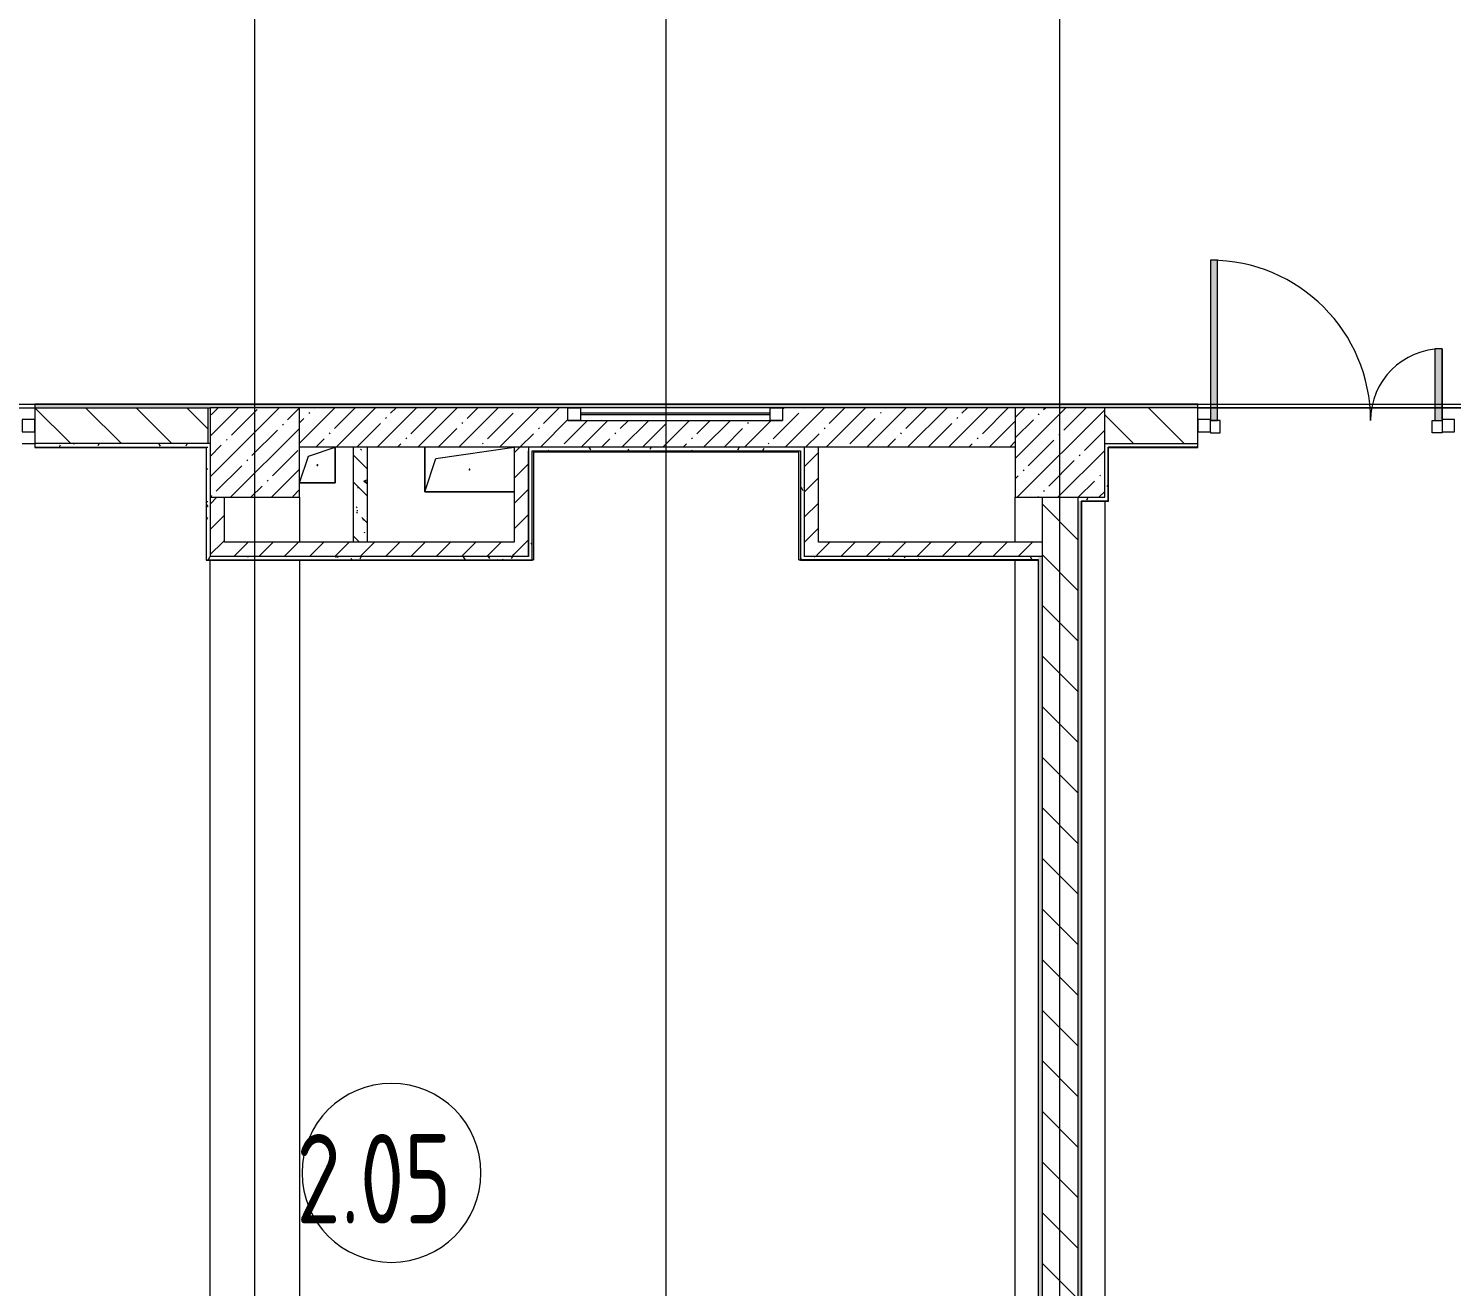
# Model space of a CAD drawing. Header units: millimetres. Extents: x -1113 to 415037, y -3642 to 354837.
# Drawn here: x 199667 to 207621, y 2989 to 10020 of the extents above; entities that cross this region are included whole.
import ezdxf

# ---------------------------------------------------------------- set-up
doc = ezdxf.new("R2010")
doc.units = ezdxf.units.MM
for name, color, linetype, lineweight in [('A-AREA-BNDY', 7, 'Continuous', 5), ('A-AREA-IDEN', 7, 'Continuous', 9), ('A-DETL-GENF', 7, 'Continuous', 9), ('A-FLOR', 7, 'Continuous', 9), ('A-GENM', 7, 'Continuous', 9), ('A-GLAZ', 7, 'Continuous', 9), ('A-GLAZ-1', 7, 'Continuous', 5), ('A-GLAZ-CWMG', 7, 'Continuous', 9), ('A-GLAZ-CWMG-1', 7, 'Continuous', 20), ('A-WALL', 7, 'Continuous', 5), ('I-WALL', 7, 'Continuous', 5), ('S-COLS', 7, 'Continuous', 9), ('S-COLS-1', 7, 'Continuous', 5), ('Оси', 7, 'Continuous', 9)]:
    doc.layers.add(name, color=color, linetype=linetype, lineweight=lineweight)
doc.layers.add('A-AREA-PATT-2', color=7, linetype='Continuous', lineweight=5, true_color=0xcde0ef, transparency=1)
doc.layers.add('A-FLOR-PATT-1', color=7, linetype='Continuous', lineweight=9, true_color=0xeef6ff, transparency=0.5)
for name, color, linetype, lineweight, true_color in [('A-DOOR-1', 7, 'Continuous', 5, 0xc0c0c0), ('A-WALL-1', 9, 'Continuous', 5, 0x808080), ('A-WALL-FNSH-1', 9, 'Continuous', 5, 0x808080)]:
    doc.layers.add(name, color=color, linetype=linetype, lineweight=lineweight, true_color=true_color)
doc.styles.add('СПДС', font='ГОСТ тип А.ttf', dxfattribs={"width": 0.9})
pattern_1 = [(45, (148772.12, -1e-08), (-70.71068, 70.71068), [])]
pattern_2 = [(135, (148772.12, -1e-08), (-141.42136, -141.42136), [])]
pattern_3 = [(0, (148772.123, -1e-08), (243.84, 60.96), [20.117, -162.763, 20.117, -162.763, -975.36]), (0, (148772.123, -1e-08), (243.84, 60.96), [-365.76, 20.117, -345.643, 20.117, -162.763, -426.72]), (0, (148772.123, -1e-08), (243.84, 60.96), [-914.4, 20.117, -101.803, 20.117, -284.683]), (120, (148863.563, 30.48), (-174.71291, 180.691634), [20.117, -162.763, 20.117, -162.763, -975.36]), (120, (148863.563, 30.48), (-174.71291, 180.691634), [-365.76, 20.117, -345.643, 20.117, -162.763, -426.72]), (120, (148863.563, 30.48), (-174.71291, 180.691634), [-914.4, 20.117, -101.803, 20.117, -284.683]), (240, (148894.043, 152.4), (-69.12709, -241.651634), [20.117, -162.763, 20.117, -162.763, -975.36]), (240, (148894.043, 152.4), (-69.12709, -241.651634), [-365.76, 20.117, -345.643, 20.117, -162.763, -426.72]), (240, (148894.043, 152.4), (-69.12709, -241.651634), [-914.4, 20.117, -101.803, 20.117, -284.683])]

# ---------------------------------------------------------------- blocks, each defined once
blk = doc.blocks.new('BSC_Колонна _Прямоугольная - 500х500-V281-Объем проектирования 2 этажа')
at = {"layer": 'S-COLS-1'}
h = blk.add_hatch(dxfattribs=at)
h.set_pattern_fill('FP_7', color=256, style=0, pattern_type=2)
h.set_pattern_definition([(45, (-52160, -7650), (-114.04925, 114.04925), []), (45, (-52045.95, -7650), (-114.04925, 114.04925), [201.613, -40.323, 6.706, -33.617])])
h.paths.add_polyline_path([(-250, -250), (250, -250), (250, 250), (-250, 250), (-250, 30)])
for p, q in [((250, 250), (-250, 250)), ((-250, 250), (-250, -250)), ((250, -250), (250, 250)), ((-250, -250), (250, -250))]:
    blk.add_line(p, q, dxfattribs=at)
blk = doc.blocks.new('BSC_Колонна _Прямоугольная - 500х500-V311-Объем проектирования 2 этажа')
at = {"layer": 'S-COLS-1'}
h = blk.add_hatch(dxfattribs=at)
h.set_pattern_fill('FP_64', color=256, style=0, pattern_type=2)
h.set_pattern_definition([(45, (-56660, -7650), (-114.04925, 114.04925), []), (45, (-56545.95, -7650), (-114.04925, 114.04925), [201.613, -40.323, 6.706, -33.617])])
h.paths.add_polyline_path([(100, -250), (250, -250), (250, 250), (-250, 250), (-250, -250), (-100, -250)])
for p, q in [((250, 250), (-250, 250)), ((-250, 250), (-250, -250)), ((250, -250), (250, 250)), ((-250, -250), (250, -250))]:
    blk.add_line(p, q, dxfattribs=at)
blk = doc.blocks.new('GM_Отверстие прямоугольное _в плите_ - Отверстие-V417-Объем проектирования 2 этажа')
at = {"layer": 'A-GENM'}
for p, q in [((-250, -125), (-250, 125)), ((-250, 125), (-250, -125)), ((-187.5, 62.5), (250, 125)), ((-250, -125), (-187.5, 62.5)), ((250, -125), (-250, -125)), ((-250, -125), (250, -125))]:
    blk.add_line(p, q, dxfattribs=at)
for start, end in [(360, 180), (180, 360)]:
    blk.add_arc((0, 0), 2.5, start, end, dxfattribs=at)
blk = doc.blocks.new('GM_Отверстие прямоугольное _в плите_ - Отверстие-V431-Объем проектирования 2 этажа')
at = {"layer": 'A-GENM'}
for p, q in [((-50, 50), (100, 100)), ((100, 100), (100, -100)), ((100, -100), (100, 100)), ((-100, -100), (-50, 50)), ((100, -100), (-100, -100)), ((-100, -100), (100, -100))]:
    blk.add_line(p, q, dxfattribs=at)
for start, end in [(360, 180), (180, 360)]:
    blk.add_arc((0, 0), 2.5, start, end, dxfattribs=at)
blk = doc.blocks.new('120_Окно_СКБ_1Ст - 120_Окно_СКБ_1Ст 400х1200 EI30-24228621-Объем проектирования 2 этажа')
at = {"layer": 'A-GLAZ'}
for p, q in [((-600, 40), (-600, 110)), ((-600, 110), (-530, 110)), ((-530, 110), (-530, 40)), ((530, 40), (530, 110)), ((530, 110), (600, 110)), ((600, 110), (600, 40)), ((-530, 40), (-600, 40)), ((600, 40), (530, 40))]:
    blk.add_line(p, q, dxfattribs=at)
at = {"layer": 'A-GLAZ-1'}
for p, q in [((600, 110), (-600, 110)), ((530, 80), (-530, 80)), ((-600, 40), (600, 40)), ((530, 70), (-530, 70))]:
    blk.add_line(p, q, dxfattribs=at)
blk = doc.blocks.new('Прямоугольный импост - 50 x 70 мм-31700031-Объем проектирования 2 этажа')
at = {"layer": 'A-GLAZ-CWMG-1'}
for p, q in [((-70, 35), (0, 35)), ((-70, -35), (-70, 35)), ((0, 35), (0, -35)), ((0, -35), (-70, -35))]:
    blk.add_line(p, q, dxfattribs=at)
blk = doc.blocks.new('Дверь_Витражная_остекление_ - ДВН_ДАО_Главный вход_1200 в свету-31742133-Объем проектирования 2 этажа')
at = {"layer": 'A-DETL-GENF'}
for p, q in [((-607.5, 925), (-647.5, 925)), ((-647.5, 925), (-647.5, 35)), ((-607.5, 30), (-607.5, 925)), ((647.5, 430), (607.5, 430)), ((607.5, 430), (607.5, 30)), ((647.5, 35), (647.5, 430)), ((-647.5, 30), (-607.5, 30)), ((-592.5, 30), (-647.5, 30)), ((-592.5, -40), (-592.5, 30)), ((592.5, -40), (592.5, 30)), ((592.5, 30), (647.5, 30)), ((607.5, 30), (647.5, 30)), ((-647.5, -35), (-647.5, -40)), ((-647.5, -40), (-592.5, -40)), ((647.5, -40), (592.5, -40)), ((647.5, -35), (647.5, -40))]:
    blk.add_line(p, q, dxfattribs=at)
at = {"layer": 'A-DOOR-1'}
for p, q in [((-647.5, 925), (-647.5, 35)), ((647.5, 430), (647.5, 35))]:
    blk.add_line(p, q, dxfattribs=at)
for centre, radius, start, end in [((-647.5, 30), 895, 360, 90), ((647.5, 30), 400, 90, 180)]:
    blk.add_arc(centre, radius, start, end, dxfattribs=at)
blk = doc.blocks.new('Прямоугольный импост - 50 x 70 мм-31687886-Объем проектирования 2 этажа')
at = {"layer": 'A-GLAZ-CWMG-1'}
for p, q in [((-35, 35), (35, 35)), ((-35, -35), (-35, 35)), ((35, 35), (35, -35)), ((35, -35), (-35, -35))]:
    blk.add_line(p, q, dxfattribs=at)
blk = doc.blocks.new('Прямоугольный импост - 50 x 70 мм-31701779-Объем проектирования 2 этажа')
at = {"layer": 'A-GLAZ-CWMG-1'}
for p, q in [((0, 35), (-70, 35)), ((-70, 35), (-70, -35)), ((0, -35), (0, 35)), ((-70, -35), (0, -35))]:
    blk.add_line(p, q, dxfattribs=at)
blk = doc.blocks.new('Марка_Помещения - Номер-25198446-Объем проектирования 2 этажа')
at = {"layer": 'A-AREA-IDEN'}
for start, end in [(360, 180), (180, 360)]:
    blk.add_arc((0, 0), 2.5, start, end, dxfattribs=at)

msp = doc.modelspace()

# ---------------------------------------------------------------- hatches: boundary and pattern name
at = {"layer": 'A-AREA-PATT-2'}
msp.add_hatch(color=256, dxfattribs=at).paths.add_polyline_path([(203973.6, 7050), (203977.6, 7050), (203977.6, 7656), (202486.1, 7656), (202486.1, 7050), (202490.1, 7050), (202490.1, 7652), (203973.6, 7652), (203973.6, 7051.1)])
at = {"layer": 'A-FLOR-PATT-1'}
h = msp.add_hatch(color=256, dxfattribs=at)
h.paths.add_polyline_path([(198527.1, 7900), (198567.1, 7900), (198567.1, 8230), (198527.1, 8230)])
h.paths.add_polyline_path([(197307.4, 7900), (197312.1, 7900), (197312.1, 8725), (197272.1, 8725), (197272.1, 7900)])
h.paths.add_polyline_path([(189658.1, 7900), (189698.1, 7900), (189698.1, 8230), (189658.1, 8230), (189658.1, 7920)])
h.paths.add_polyline_path([(206273.1, 7900), (206313.1, 7900), (206313.1, 8725), (206273.1, 8725), (206273.1, 7920)])
h.paths.add_polyline_path([(188403.1, 7900), (188443.1, 7900), (188443.1, 8725), (188403.1, 8725), (188403.1, 8043.3)])
h.paths.add_polyline_path([(207568.1, 7900), (207568.1, 8230), (207528.1, 8230), (207528.1, 7900)])
h.paths.add_polyline_path([(223953.1, 9422.3), (224252.1, 9422.3), (224252.1, 9462.3), (223953.1, 9462.3)])
h.paths.add_polyline_path([(224191.5, 10682.3), (224252.1, 10682.3), (224252.1, 10722.3), (223453.1, 10722.3), (223453.1, 10682.3), (223522.1, 10682.3)])
h = msp.add_hatch(color=256, dxfattribs=at)
h.paths.add_polyline_path([(207528.1, 7830), (207568.1, 7830), (207568.1, 7900), (207528.1, 7900), (207528.1, 7835)])
h.paths.add_polyline_path([(206273.1, 7830), (206313.1, 7830), (206313.1, 7900), (206273.1, 7900), (206273.1, 7835)])
at = {"layer": 'I-WALL'}
h = msp.add_hatch(dxfattribs=at)
h.set_pattern_fill('FP_191', color=256, style=0, pattern_type=2)
h.set_pattern_definition(pattern_3)
h.paths.add_polyline_path([(223516.4, 7900), (223522.1, 7900), (223501.1, 7920), (222477.1, 7920), (222477.1, 7908), (222532.1, 7908), (222532.1, 7900), (223502.1, 7900)])
h.paths.add_polyline_path([(221022.1, 7900), (221023.1, 7908), (221077.1, 7908), (221077.1, 7920), (220507.1, 7920), (220507.1, 7908), (220537.1, 7908), (220537.1, 7900), (220872.1, 7900)])
h.paths.add_polyline_path([(219092.1, 7900), (219377.1, 7900), (219377.1, 7908), (219407.1, 7908), (219407.1, 7920), (218132.6, 7920), (218132.6, 7908), (218162.6, 7908), (218162.6, 7900), (218989.4, 7900)])
h.paths.add_polyline_path([(214402.1, 7900), (214697.1, 7900.9), (214697.1, 7908), (214727.1, 7908), (214727.1, 7920), (208703.1, 7920), (208703.1, 7900), (214182.1, 7900)])
h.paths.add_polyline_path([(216098.5, 7900), (217002.6, 7900), (217002.6, 7908), (217032.6, 7908), (217032.6, 7920), (215827.1, 7920), (215827.1, 7908), (215857.1, 7908), (215857.1, 7900), (215990.9, 7900)])
h.paths.add_polyline_path([(206203.1, 7900), (206203.1, 7920), (199702.1, 7920), (199702.1, 7900), (205980.2, 7900)])
h.paths.add_polyline_path([(196682.1, 7900), (197202.1, 7900), (197202.1, 7920), (190833.1, 7920), (190833.1, 7900), (196182.1, 7900)])
h.paths.add_polyline_path([(187532.1, 7900), (188333.1, 7900), (188333.1, 7920), (187532.1, 7919), (187512.6, 7900)])
h.paths.add_polyline_path([(187512.1, 7900), (187522.1, 7910), (187512.1, 7920), (187512.1, 7914.3)])
h = msp.add_hatch(dxfattribs=at)
h.set_pattern_fill('FP_23', color=256, style=0, pattern_type=2)
h.set_pattern_definition(pattern_2)
h.paths.add_polyline_path([(196702.1, 7700), (197202.1, 7700), (197202.1, 7900), (196682.1, 7900), (196682.1, 7700)])
h.paths.add_polyline_path([(200198.3, 7700), (200672.1, 7700.2), (200672.1, 7900), (199702.1, 7900), (199702.1, 7700)])
h = msp.add_hatch(dxfattribs=at)
h.set_pattern_fill('FP_1', color=256, style=0, pattern_type=2)
h.set_pattern_definition([(45, (148772.12, -1e-08), (-114.04925, 114.04925), []), (45, (148886.17, -1e-08), (-114.04925, 114.04925), [201.612, -40.322, 6.706, -33.617])])
h.paths.add_polyline_path([(204082.1, 7680), (205182.1, 7680), (205182.1, 7900), (203882.1, 7900), (203882.1, 7830), (202682.1, 7830), (202682.1, 7900), (201182.1, 7900), (201182.1, 7680), (204002.1, 7680)])
h = msp.add_hatch(dxfattribs=at)
h.set_pattern_fill('FP_23', color=256, style=0, pattern_type=2)
h.set_pattern_definition(pattern_2)
h.paths.add_polyline_path([(205952.1, 7700), (206203.1, 7700), (206203.1, 7900), (205682.1, 7900), (205682.1, 7700)])
h.paths.add_polyline_path([(208703.1, 7700), (209682.1, 7700), (209682.1, 7900), (208703.1, 7900), (208703.1, 7856.3)])
h = msp.add_hatch(dxfattribs=at)
h.set_pattern_fill('FP_191', color=256, style=0, pattern_type=2)
h.set_pattern_definition(pattern_3)
h.paths.add_polyline_path([(199702.1, 7680), (200662.1, 7680), (200660.7, 7700), (199702.1, 7700)])
h.paths.add_polyline_path([(196916.2, 7680), (197202.1, 7680), (197202.1, 7700), (196702.1, 7700), (196702.1, 7680)])
h = msp.add_hatch(dxfattribs=at)
h.set_pattern_fill('FP_191', color=256, style=0, pattern_type=2)
h.set_pattern_definition(pattern_3)
h.paths.add_polyline_path([(200682.1, 7070), (200682.1, 7700), (200662.1, 7679), (200662.1, 7070)])
h.paths.add_polyline_path([(200662.1, 7680), (200682.1, 7700), (200662.1, 7700)])
h = msp.add_hatch(dxfattribs=at)
h.set_pattern_fill('FP_41', color=256, style=0, pattern_type=2)
h.set_pattern_definition([(135, (148772.12, -1e-08), (-150.8683, -150.8683), [213.36, -35.56, 7.112, -35.56]), (135, (148772.12, 150.77), (-150.8683, -150.8683), []), (50, (148772.12, -1e-08), (255.0577, -22.3145), [26.67, -293.37]), (355, (148772.12, -1e-08), (-49.3404, 267.4791), [21.336, -234.696]), (100.451, (148793.38, -1.86), (205.7195, 245.1636), [22.666, -249.326]), (46.184, (148772.12, 71.12), (379.511, -58.86), [40.005, -440.055]), (96.636, (148803.75, 66.2), (332.3634, 346.399), [33.999, -373.989]), (351.184, (148772.12, 71.12), (332.367, 346.3953), [32.004, -352.044]), (21, (148807.68, 53.34), (212.2602, -143.1711), [26.67, -293.37]), (326, (148807.68, 53.34), (86.5224, 257.8632), [21.336, -234.696]), (71.451, (148825.37, 41.4), (298.784, 114.6901), [22.666, -249.326]), (37.5, (148772.12, -1e-08), (4.32385, 118.37751), [6.706, -225.146, 6.706, -231.546, -235.585]), (37.5, (148772.12, -1e-08), (4.32385, 118.37751), [-470.103, 6.706, -228.879]), (7.5, (148772.12, -1e-08), (93.54758, 140.2533), [6.706, -129.134, 6.706, -219.812, -89.789]), (7.5, (148772.12, -1e-08), (93.54758, 140.2533), [-362.356, 6.706, -83.083]), (327.5, (148692.82, -1e-08), (189.82734, -8.02019), [6.706, -82.194, 6.706, -270.662, -368.046]), (327.5, (148692.82, -1e-08), (189.82734, -8.02019), [-366.268, 6.706, -361.34]), (317.5, (148657.26, -1e-08), (207.38114, 35.59764), [6.706, -108.864, 6.706, -177.495, -261.366]), (317.5, (148657.26, -1e-08), (207.38114, 35.59764), [-299.771, 6.706, -254.66])])
h.paths.add_polyline_path([(201562.1, 7150), (201562.1, 7680), (201482.1, 7680), (201482.1, 7150), (201552.1, 7150)])
h = msp.add_hatch(dxfattribs=at)
h.set_pattern_fill('FP_22', color=256, style=0, pattern_type=2)
h.set_pattern_definition(pattern_1)
h.paths.add_polyline_path([(202382.1, 7070), (202462.1, 7070), (202462.1, 7680), (202382.1, 7680), (202382.1, 7150)])
h = msp.add_hatch(dxfattribs=at)
h.set_pattern_fill('FP_191', color=256, style=0, pattern_type=2)
h.set_pattern_definition(pattern_3)
h.paths.add_polyline_path([(202578.5, 7660), (203982.1, 7660.5), (203982.1, 7680), (202462.1, 7680), (202462.1, 7660), (202512.6, 7660)])
h = msp.add_hatch(dxfattribs=at)
h.set_pattern_fill('FP_191', color=256, style=0, pattern_type=2)
h.set_pattern_definition(pattern_3)
h.paths.add_polyline_path([(202462.1, 7050), (202482.1, 7050), (202482.1, 7660), (202462.1, 7659.7), (202462.1, 7070)])
h = msp.add_hatch(dxfattribs=at)
h.set_pattern_fill('FP_191', color=256, style=0, pattern_type=2)
h.set_pattern_definition(pattern_3)
h.paths.add_polyline_path([(204002.1, 7070), (204002.1, 7680), (203982.1, 7680), (203982.1, 7070)])
h = msp.add_hatch(dxfattribs=at)
h.set_pattern_fill('FP_22', color=256, style=0, pattern_type=2)
h.set_pattern_definition(pattern_1)
h.paths.add_polyline_path([(204002.1, 7070), (204082.1, 7070), (204082.1, 7680), (204002.1, 7680), (204002.1, 7150)])
h = msp.add_hatch(dxfattribs=at)
h.set_pattern_fill('FP_191', color=256, style=0, pattern_type=2)
h.set_pattern_definition(pattern_3)
h.paths.add_polyline_path([(209661.1, 7680), (209682.1, 7700), (208703.1, 7700), (208703.1, 7680), (209411, 7680)])
h.paths.add_polyline_path([(209682.1, 7680), (209682.1, 7700), (209662.1, 7680)])
h.paths.add_polyline_path([(205980.2, 7680), (206203.1, 7680), (206203.1, 7700), (205682.1, 7700), (205703.1, 7680), (205952.1, 7680)])
h.paths.add_polyline_path([(205702.1, 7680), (205682.1, 7700), (205682.1, 7680)])
h = msp.add_hatch(dxfattribs=at)
h.set_pattern_fill('FP_191', color=256, style=0, pattern_type=2)
h.set_pattern_definition(pattern_3)
h.paths.add_polyline_path([(205702.1, 7380), (205702.1, 7680), (205682.1, 7680), (205682.9, 7380)])
h = msp.add_hatch(dxfattribs=at)
h.set_pattern_fill('FP_22', color=256, style=0, pattern_type=2)
h.set_pattern_definition(pattern_1)
h.paths.add_polyline_path([(200682.1, 7150), (200762.1, 7150), (200762.1, 7400), (200682.1, 7400)])
h = msp.add_hatch(dxfattribs=at)
h.set_pattern_fill('FP_23', color=256, style=0, pattern_type=2)
h.set_pattern_definition(pattern_2)
h.paths.add_polyline_path([(205532.1, 425), (205532.1, 7400), (205332.1, 7400), (205332.1, 425)])
h = msp.add_hatch(dxfattribs=at)
h.set_pattern_fill('FP_191', color=256, style=0, pattern_type=2)
h.set_pattern_definition(pattern_3)
h.paths.add_polyline_path([(205681.7, 7380), (205682.1, 7380), (205682.1, 7400), (205532.1, 7400), (205532.1, 7380), (205680.7, 7380)])
h = msp.add_hatch(dxfattribs=at)
h.set_pattern_fill('FP_191', color=256, style=0, pattern_type=2)
h.set_pattern_definition(pattern_3)
h.paths.add_polyline_path([(205532.1, 450), (205552.1, 471), (205552.1, 7379), (205532.1, 7380), (205532.1, 470)])
h = msp.add_hatch(dxfattribs=at)
h.set_pattern_fill('FP_22', color=256, style=0, pattern_type=2)
h.set_pattern_definition(pattern_1)
h.paths.add_polyline_path([(201643.8, 7070), (202382.1, 7070), (202382.1, 7150), (200682.1, 7150), (200682.1, 7070), (201552.1, 7070)])
h = msp.add_hatch(dxfattribs=at)
h.set_pattern_fill('FP_22', color=256, style=0, pattern_type=2)
h.set_pattern_definition(pattern_1)
h.paths.add_polyline_path([(204082.1, 7070), (205030.6, 7070), (205030.6, 7150), (204082.1, 7150)])
h = msp.add_hatch(dxfattribs=at)
h.set_pattern_fill('FP_22', color=256, style=0, pattern_type=2)
h.set_pattern_definition(pattern_1)
h.paths.add_polyline_path([(205312.1, 7070), (205332.1, 7070), (205332.1, 7150), (205030.6, 7150), (205030.6, 7070), (205311.1, 7070)])
h = msp.add_hatch(dxfattribs=at)
h.set_pattern_fill('FP_191', color=256, style=0, pattern_type=2)
h.set_pattern_definition(pattern_3)
h.paths.add_polyline_path([(202462.1, 7050), (202462.1, 7070), (200662.1, 7068), (200662.1, 7050), (202459.4, 7050)])
h = msp.add_hatch(dxfattribs=at)
h.set_pattern_fill('FP_191', color=256, style=0, pattern_type=2)
h.set_pattern_definition(pattern_3)
h.paths.add_polyline_path([(205311.1, 7050), (205311.1, 7070), (203982.1, 7070), (203982.1, 7050), (205182.1, 7050)])
h = msp.add_hatch(dxfattribs=at)
h.set_pattern_fill('FP_191', color=256, style=0, pattern_type=2)
h.set_pattern_definition(pattern_3)
h.paths.add_polyline_path([(205332.1, 470), (205332.1, 7070), (205312.1, 7070), (205312.1, 471)])

# ---------------------------------------------------------------- linework, layer by layer
at = {"layer": 'A-AREA-BNDY', "flags": 128}
msp.add_lwpolyline([(187533.1, 7921), (214052.1, 7921)], dxfattribs=at)
at = {"layer": 'A-FLOR'}
for p, q in [((197202.1, 7900), (199702.1, 7900)), ((206203.1, 7900), (208703.1, 7900)), ((206203.1, 7835), (206203.1, 7900)), ((208703.1, 7900), (206203.1, 7900)), ((206203.1, 7700), (206203.1, 7765)), ((199632.1, 7700), (199702.1, 7700)), ((200762.1, 7400), (201182.1, 7400)), ((201182.1, 7400), (201182.1, 7150)), ((205182.1, 7150), (205182.1, 7400)), ((205182.1, 7400), (205332.1, 7400)), ((205682.1, 7380), (205682.1, 475)), ((200682.1, 470), (200682.1, 7050)), ((201182.1, 7050), (201182.1, 475)), ((205182.1, 475), (205182.1, 7050))]:
    msp.add_line(p, q, dxfattribs=at)
at = {"layer": 'A-WALL'}
for p, q in [((206203.1, 7920), (199702.1, 7920)), ((200682.1, 7700), (199702.1, 7700)), ((200662.1, 7679), (200661.1, 7679)), ((205182.1, 7680), (201182.1, 7680)), ((202462.1, 7680), (202462.1, 7660)), ((202462.1, 7070), (202462.1, 7660)), ((202462.1, 7660), (202462.1, 7070)), ((205682.1, 7700), (206203.1, 7700)), ((205702.1, 7380), (205702.1, 7680)), ((205703.1, 7680), (205703.1, 7679)), ((205332.1, 7400), (205332.1, 425)), ((205552.1, 7380), (205552.1, 471)), ((205312.1, 7050), (203982.1, 7050)), ((205312.1, 470), (205312.1, 7050))]:
    msp.add_line(p, q, dxfattribs=at)
at = {"layer": 'A-WALL-1'}
for p, q in [((199702.1, 7920), (199702.1, 7680)), ((199702.1, 7900), (200682.1, 7900)), ((200672.1, 7700), (200672.1, 7900)), ((202682.1, 7900), (201182.1, 7900)), ((205182.1, 7900), (203882.1, 7900)), ((206203.1, 7900), (205682.1, 7900)), ((206203.1, 7680), (206203.1, 7920)), ((199702.1, 7680), (200662.1, 7680)), ((200662.1, 7680), (200662.1, 7679)), ((201482.1, 7680), (201482.1, 7150)), ((201562.1, 7150), (201562.1, 7680)), ((202382.1, 7680), (202382.1, 7150)), ((203982.1, 7660), (203982.1, 7050)), ((204002.1, 7680), (204002.1, 7070)), ((204082.1, 7150), (204082.1, 7680)), ((205702.1, 7680), (205703.1, 7680)), ((200682.1, 7400), (200682.1, 7070)), ((200762.1, 7150), (200762.1, 7400)), ((205532.1, 7400), (205532.1, 425)), ((205552.1, 7380), (205702.1, 7380)), ((202382.1, 7150), (200762.1, 7150)), ((205332.1, 7150), (204082.1, 7150)), ((200662.1, 7050), (202482.1, 7050)), ((202462.1, 7070), (200682.1, 7070)), ((205332.1, 7070), (204002.1, 7070))]:
    msp.add_line(p, q, dxfattribs=at)
at = {"layer": 'A-WALL-FNSH-1'}
for p, q in [((206203.1, 7921), (199702.1, 7921)), ((199702.1, 7921), (199702.1, 7920)), ((206203.1, 7920), (206203.1, 7921)), ((199702.1, 7680), (199702.1, 7679)), ((199702.1, 7679), (200661.1, 7679)), ((200661.1, 7679), (200661.1, 7049)), ((200662.1, 7050), (200662.1, 7679)), ((206203.1, 7680), (205703.1, 7680)), ((205703.1, 7379), (205703.1, 7679)), ((205703.1, 7679), (206203.1, 7679)), ((206203.1, 7679), (206203.1, 7680)), ((205553.1, 7379), (205703.1, 7379)), ((205553.1, 471), (205553.1, 7379)), ((200661.1, 7049), (202482.1, 7049)), ((202482.1, 7049), (202482.1, 7050)), ((203981.1, 7050), (203981.1, 7049)), ((203981.1, 7049), (205311.1, 7049)), ((205311.1, 7049), (205311.1, 471))]:
    msp.add_line(p, q, dxfattribs=at)
at = {"layer": 'I-WALL'}
for p, q in [((202482.1, 7660), (203981.6, 7660)), ((202482.1, 7050), (202482.1, 7660)), ((203973.6, 7652), (202490.1, 7652)), ((202490.1, 7652), (202490.1, 7050)), ((203973.6, 7050), (203973.6, 7652)), ((203981.6, 7660), (203981.6, 7050)), ((202482.1, 7050), (202490.1, 7050)), ((203973.6, 7050), (203981.6, 7050))]:
    msp.add_line(p, q, dxfattribs=at)
at = {"layer": 'Оси'}
for points in [[(200932.1, -1906.3), (200932.1, 3093.7), (200932.1, 22398.1), (200932.1, 27398.1)], [(203232.1, -1906.3), (203232.1, 3093.7), (203232.1, 22398.1), (203232.1, 27398.1)], [(205432.1, -1906.3), (205432.1, 3093.7), (205432.1, 22398.1), (205432.1, 27398.1)]]:
    msp.add_lwpolyline(points, dxfattribs=at)

# ---------------------------------------------------------------- block references
at = {"layer": 'A-AREA-IDEN', "xscale": 199.9999999999999, "yscale": 199.9999999999999, "zscale": 199.9999999999999}
msp.add_blockref('Марка_Помещения - Номер-25198446-Объем проектирования 2 этажа', (201696.2, 3624.2), dxfattribs=at)
at = {"layer": 'A-DOOR-1'}
msp.add_blockref('Дверь_Витражная_остекление_ - ДВН_ДАО_Главный вход_1200 в свету-31742133-Объем проектирования 2 этажа', (206920.6, 7800), dxfattribs=at)
at = {"layer": 'A-GENM'}
for name, p in [('GM_Отверстие прямоугольное _в плите_ - Отверстие-V431-Объем проектирования 2 этажа', (201282.1, 7580)), ('GM_Отверстие прямоугольное _в плите_ - Отверстие-V417-Объем проектирования 2 этажа', (202132.1, 7555))]:
    msp.add_blockref(name, p, dxfattribs=at)
at = {"layer": 'A-GLAZ', "color": 3}
msp.add_blockref('120_Окно_СКБ_1Ст - 120_Окно_СКБ_1Ст 400х1200 EI30-24228621-Объем проектирования 2 этажа', (203282.1, 7790), dxfattribs=at)
at = {"layer": 'A-GLAZ-CWMG', "extrusion": (0, 0, -1), "rotation": 180}
for name, p in [('Прямоугольный импост - 50 x 70 мм-31700031-Объем проектирования 2 этажа', (-199702.1, 7800)), ('Прямоугольный импост - 50 x 70 мм-31687886-Объем проектирования 2 этажа', (-207603.1, 7800))]:
    msp.add_blockref(name, p, dxfattribs=at)
at = {"layer": 'A-GLAZ-CWMG', "rotation": 180}
msp.add_blockref('Прямоугольный импост - 50 x 70 мм-31701779-Объем проектирования 2 этажа', (206203.1, 7800), dxfattribs=at)
at = {"layer": 'S-COLS'}
for name, p in [('BSC_Колонна _Прямоугольная - 500х500-V281-Объем проектирования 2 этажа', (200932.1, 7650)), ('BSC_Колонна _Прямоугольная - 500х500-V311-Объем проектирования 2 этажа', (205432.1, 7650))]:
    msp.add_blockref(name, p, dxfattribs=at)

# ---------------------------------------------------------------- texts
at = {"layer": 'A-AREA-IDEN', "insert": (201164.8, 3841.3), "char_height": 500, "width": 1327.594, "attachment_point": 1, "style": 'СПДС'}
msp.add_mtext('2.05', dxfattribs=at)

doc.saveas('drawing.dxf')
